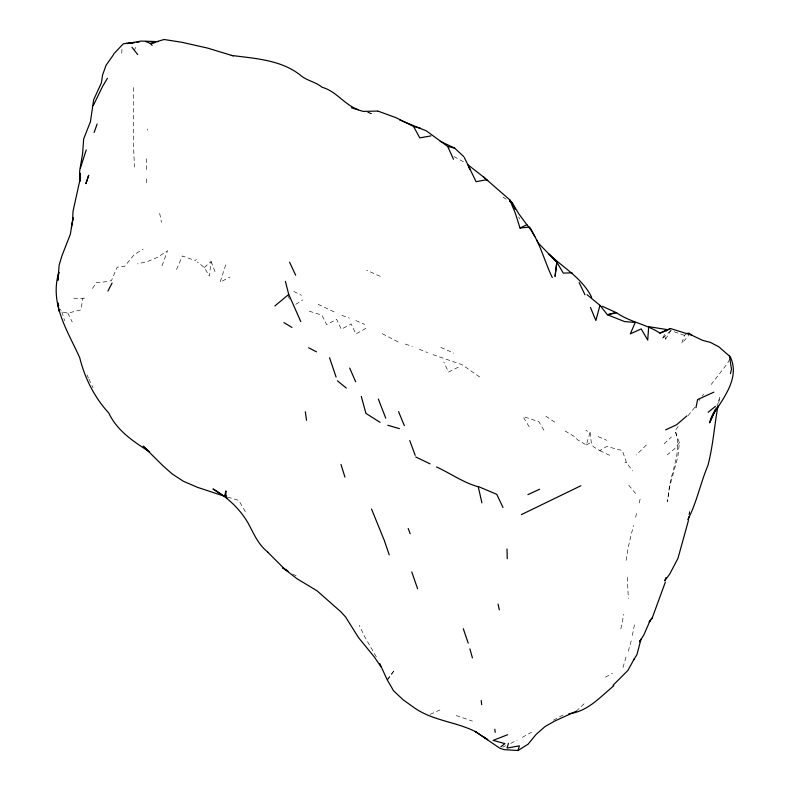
<?xml version="1.0" encoding="UTF-8"?>
<svg xmlns="http://www.w3.org/2000/svg" width="790" height="790" viewBox="0 0 790 790"><rect width="100%" height="100%" fill="white"/><g stroke="black" fill="none" stroke-linecap="round" stroke-linejoin="round"><path stroke-width="0.59" stroke-dasharray="3.95 2.96" d="M146.347 182.865L146.397 177.088M146.269 158.721L146.318 170.976M121.709 53.207L121.966 48.852M133.55 87.552C134.29 114.037 132.513 140.66 134.636 167.144M204.353 267.524L211.068 261.51L209.32 276.135L204.353 267.524L197.332 261.885M689.137 514.527L689.601 511.11M626.105 560.406L628.435 546.334L633.481 525.439M675.381 432.17L679.41 442.706L677.899 456.6L669.377 487.707L667.441 501.63L669.397 487.035C672.448 468.371 682.106 449.579 675.272 430.58L678.966 425.316M84.599 298.047L82.891 298.314L80.837 309.917L67.812 313.136L61.956 311.902L60.376 309.305M632.326 635.466L634.607 624.011M620.861 628.84L623.833 614.205M688.87 514.675L689.364 512.295M639.219 502.954L640.601 496.92M718.554 403.226L720.045 396.797L717.004 405.26M635.624 517.292L637.086 511.15M628.257 651.296L631.348 640.354M622.984 667.55L626.737 654.545M565.048 430.955L576.177 437.63L577.204 439.576L586.269 444.958L590.1 432.466L585.864 430.343M225.703 264.828L220.094 282.188L230.058 277.014M686.569 333.449L684.456 335.385L681.731 343.235L687.823 336.718L688.781 334.042M162.039 265.766L167.5 250.766L157.546 257.264L147.592 261.529L137.549 263.9M176.516 269.538L182.381 255.99L195.189 260.562L196.424 259.446M134.527 49.859L135.761 47.291M684.456 335.385L670.838 330.546L665.605 339.098L662.77 338.051L666.582 330.654M729.822 359.351L726.948 364.091L711.188 384.473M699.012 400.609L700.138 398.891M387.653 679.874L394.635 669.871L387.1 679.598M92.391 288.459L96.775 282.307L101.002 282.405L111.43 280.707L117.147 267.178L124.573 266.467L134.043 254.815L143.099 249.117M702.211 396.096L703.594 394.23M679.41 442.706L674.532 448.878L667.244 454.882M687.991 415.698L694.884 407.285M662.77 338.051L670.838 330.546M646.348 445.047L636.207 455M576.226 711.257L584.896 703.041M664.123 443.812L671.441 436.969M295.746 304.348L302.856 299.864M590.1 432.466L591.236 442.331L593.181 446.567L599.778 450.626L606.71 446.488L622.323 450.527L626.292 462.16L632.484 470.968M365.938 328.304L355.895 333.963L351.224 323.989L341.29 329.242L336.629 319.308L326.655 324.69L321.915 315.161L307.33 310.579M605.446 677.168L612.536 673.228M522.328 737.317L531.561 732.241M624.9 462.901L626.292 462.16M553.356 720.184L563.527 714.782M586.269 444.958L591.236 442.331M510.715 743.41L517.223 740.033M458.24 367.222L448.523 372.08L443.812 361.958M502.736 747.152L505.728 745.75M430.214 714.328L439.931 709.983M73.707 298.245L82.891 298.314M367.449 112.496L372.87 113.859L368.397 112.575M227.648 497.088L238.758 500.386L246.371 513.51M432.94 354.651L461.953 364.644L481.969 378.578M405.27 344.084L412.331 346.375M524.886 417.051L538.958 421.771L544.399 431.034M456.185 715.562L472.459 721.112M341.843 315.338L349.417 318.153M380.237 276.352L366.629 270.239M419.283 349.289L427.637 352.636M440.83 347.422L453.845 353.12M598.149 436.623L606.621 440.267M355.816 320.543L364.694 324.423M334.14 311.882L316.889 303.725M599.778 450.626L610.433 455.692M453.924 156.509L464.777 162.533M398.051 341.912L381.402 333.232M293.742 291.421L301.425 295.332M292.646 574.073L297.761 576.68M502.924 197.085L506.696 199.495M545.781 416.152L555.281 422.492M628.751 485.188L635.565 493.454M529.191 426.798L523.681 417.752M376.317 656.915L364.565 636.483L359.243 625.315M67.812 313.136L72.246 322.014M88.934 379.121L93.072 387.821M518.675 216.875L519.642 218.988M87.009 374.964L88.411 378.035M288.143 296.053L289.515 299.114M211.068 261.51L215.502 272.876M61.956 311.902L64.563 320.671M664.933 336.629L665.605 339.098M159.669 213.31L161.456 222.286M147.128 128.918L147.375 130.212M627.26 577.322L628.376 598.563"/><path stroke-width="1.19" d="M225.851 495.33L225.95 490.906L224.567 496.169L226.997 497.957L225.851 495.33L224.567 496.169M58.845 272.303L57.897 280.302L59.171 264.956L61.946 255.753L70.3 234.403L72.581 220.973L73.016 211.305L79.859 180.278L79.879 173.405L79.691 181.759L79.691 170.808L82.604 153.645L83.671 138.892L90.425 121.759L93.664 99.718L101.397 82.871L102.562 75.03L106.077 65.234L113.602 54.53M718.051 405.369C714.377 425.385 713.084 445.827 707.899 465.557C700.394 483.184 696.839 502.401 687.893 519.435M591.651 297.238C582.23 278.258 563.823 268.067 549.02 254.182L556.841 262.181L555.064 276.401L556.822 262.181L538.375 243.152L536.627 239.893M58.806 272.362C49.405 303.864 67.377 330.25 79.711 357.663C84.816 378.262 94.405 397.35 108.793 413.042C117.305 431.143 133.619 441.511 149.626 451.939L143.158 446.153L163.105 465.932L172.309 474.03L183.458 481.308L197.53 487.351L223.511 495.932L212.974 488.951C227.342 497.246 239.676 508.632 248.07 523.019C253.56 533.122 257.965 544.162 267.198 551.548L267.741 552.022M688.831 516.808L688.199 521.361L677.968 558.313L669.703 574.103L664.696 580.828L665.95 577.648M72.581 220.973L73.045 217.704L71.347 227.767M80.402 168.102L86.219 149.952M695.97 407.709L697.58 399.582L713.864 392.146M730.414 373.621L731.5 369.335L729.437 356.073L718.851 346.82L710.467 342.435L702.389 340.273L692.218 335.394L670.572 328.531L659.966 333.143C646.487 324.167 630.025 322.142 616.605 312.781L602.118 306.214M587.049 294.67L599.975 305.335L595.887 320.503L590.495 307.537M508.395 743.39L507.042 748.061L519.395 745.829L518.013 750.5L504.079 749.641L499.902 748.278L475.284 731.52L487.756 739.667L483.915 737.139M665.338 582.131L652.273 617.81L649.232 621.928L652.273 617.81M94.099 132.542L97.13 123.991M634.251 658.83L627.932 670.414L613.05 685.276M711.918 416.419L710.259 420.399L713.419 413.239M714.96 409.911L709.618 422.828L716.392 407.759M649.913 621.029L643.84 634.962L639.436 641.826L641.006 639.189L636.947 654.604L633.452 660.213M93.299 105.524L102.424 86.732L107.43 78.289M112.081 283.027L107.934 291.085M711.81 416.695C722.455 399.138 740.428 378.726 730.375 357.021L729.437 356.073M113.829 53.789L123.329 43.796L134.626 42.443M613.81 685.769C600.084 697.057 587.671 711.652 568.84 713.745M686.895 415.896L676.586 424.783L665.634 429.859M285.387 281.339L288.745 294.423L274.861 305.947M708.156 412.331L715.483 406.248M500.88 746.767L504.909 743.617L493.108 740.408L507.644 734.72M518.013 750.5L528.056 744.229L536.084 734.433L545.08 726.533L555.182 720.816L576.226 711.257M580.897 485.751L521.4 514.606M467.591 164.547L483.391 176.861L509.807 199.88L515.278 213.112L520.018 228.024L526.89 224.706C539.501 239.637 543.816 260.098 552.289 277.567M527.898 494.639L539.629 489.247M659.966 333.143L670.572 328.531M615.331 312.593L607.411 314.756L599.975 305.335M616.605 312.781L607.411 314.756L624.515 321.56L635.239 322.488L630.311 333.834L641.194 328.926L647.721 340.095L648.679 326.675L667.125 329.598M486.699 179.705L476.094 181.69L464.244 157.368M126.538 43.134L127.348 43.539L140.936 41.08L158.188 41.613M154.919 42.69L150.337 43.509L145.488 41.396M430.886 135.91L419.767 137.865L413.565 126.469L395.938 117.661L377.976 111.114M127.348 43.539L134.488 42.64M686.569 333.449L689.097 333.153L692.218 335.394M520.018 228.024L529.705 227.076M136.937 42.235L139.247 42.038M572.098 272.807L563.3 273.133L556.841 262.181M377.551 111.064L363.114 111.41L351.412 107.805M231.292 55.409C254.844 58.5 280.549 59.744 300.042 74.892C306.589 80.817 315.516 81.706 322.113 87.295C336.451 91.176 344.44 104.902 358.324 109.692M399.76 120.011L426.324 130.873L447.723 146.466L454.556 148.056L463.7 156.519M413.565 126.469L420.537 128.306M387.841 425.267L399.385 428.634M233.307 55.902L207.651 48.101L181.789 42.275L164.083 39.5L150.337 43.509L152.134 45.386M478.878 486.778L496.772 494.333L502.983 507.476M476.479 732.113C456.64 721.793 433.038 720.914 414.454 707.88L403.048 699.752L393.499 690.717L387.1 679.598L379.684 663.472M440.218 141.282L454.556 148.056M436.603 466.989C450.626 473.398 463.177 482.621 478.256 486.759L481.91 502.835M415.728 456.956L430.096 463.849M308.604 347.778L316.474 351.817M283.916 322.587L291.964 327.445M286.178 570.143L287.995 571.279M380.059 422.344L365.928 413.387L361.297 396.432M509.53 201.312L512.364 203.119L518.773 213.784L526.89 224.706M381.274 667.274L374.341 656.994L358.492 637.579L345.585 616.951L340.757 611.717L317.017 590.792L297.03 578.754L282.662 567.655L287.639 570.933M282.662 567.655L285.269 569.57M337.439 380.829L346.316 388.078M483.391 176.861L487.726 180.673M283.6 568.01L267.534 551.973M509.807 199.88L512.364 203.119L515.278 209.469M131.979 47.262L137.756 54.629M468.895 167.678L470.169 169.504M530.238 227.915L534.889 236.625M579.169 282.583L584.965 294.798M288.745 294.423L300.802 321.629M289.565 262.152L295.657 275.197M447.723 146.466L453.47 159.234M349.674 368.071L355.648 381.718M378.341 399.049L385.737 418.167M398.545 411.61L404.332 425.642M384.226 540.271L371.517 509.017M408.193 528.48L410.168 533.734M409.753 440.563L415.185 455.326M463.305 628.741L468.223 643.169M417.624 588.817L411.758 571.911M336.096 377.067L329.539 357.702M384.434 540.844L389.213 554.827M58.707 305.641L57.769 302.748L59.003 311.171M340.974 464.411L344.954 477.13M469.922 648.896L472.41 657.902M498.065 604.074L499.339 609.88M305.335 411.788L306.53 420.3M494.797 729.21L495.202 732.35M481.199 700.572L481.693 704.71M507.002 548.961L507.259 558.688M86.13 183.023L85.962 183.636L88.687 175.212L86.13 183.023"/></g></svg>
